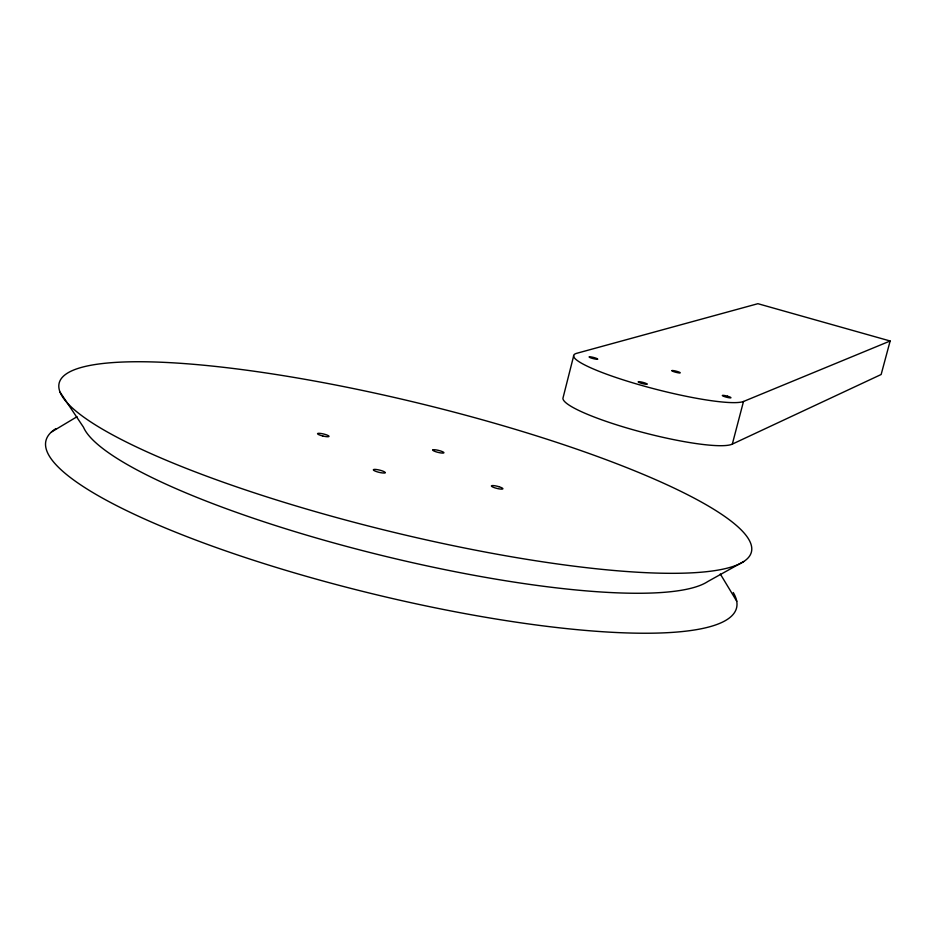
<?xml version="1.0" encoding="UTF-8"?>
<svg xmlns="http://www.w3.org/2000/svg" width="937" height="937" viewBox="0 0 937 937"><rect width="100%" height="100%" fill="white"/><g stroke="black" fill="none" stroke-linecap="round" stroke-linejoin="round"><path stroke-width="1.41" d="M573.702 355.72L562.938 398.237A88.488 13.493 14.5 0 0 638.507 431.266A88.488 13.493 14.5 0 0 732.324 444.103L881.143 374.507L890.15 340.998L757.904 303.693L576.887 353.261A88.675 12.286 14.4 0 0 638.706 384.58A88.675 12.286 14.4 0 0 743.498 401.481L890.15 340.998M732.324 444.103L743.498 401.481M51.453 432.016L77.021 416.719M743.72 561.544A356.283 65.684 13.7 0 1 171.53 462.445A356.283 65.684 13.7 0 1 300.754 378.571A356.283 65.684 13.7 0 1 743.72 561.544L707.74 581.561A325.795 62.99 13.7 0 1 377.693 554.446A325.795 62.99 13.7 0 1 83.51 427.249L60.12 392.263M720.307 574.006L736.787 601.296M733.238 592.512A355.275 72.008 13.6 0 1 374.835 594.363A355.275 72.008 13.6 0 1 55.986 428.596M671.981 370.56L671.852 370.689A4.334 0.586 14.5 0 0 675.05 372.071A4.334 0.586 14.5 0 0 679.747 372.961L680.133 372.914A4.334 0.586 14.5 0 0 677.053 371.403A4.334 0.586 14.5 0 0 671.981 370.56M646.975 384.053L646.835 384.193A4.533 0.644 14.4 0 1 641.494 383.327A4.533 0.644 14.4 0 1 638.331 381.722L638.765 381.664A4.533 0.644 14.4 0 1 643.672 382.589A4.533 0.644 14.4 0 1 646.975 384.053M433.07 449.807L432.8 450.018A5.727 1.019 13.8 0 0 436.607 451.985A5.727 1.019 13.8 0 0 443.014 453.075L443.646 452.981A5.727 1.019 13.8 0 0 440.097 450.814A5.727 1.019 13.8 0 0 433.07 449.807M385.154 472.67L384.838 472.892A6.079 1.148 13.6 0 1 377.295 471.861A6.079 1.148 13.6 0 1 373.676 469.519L374.367 469.402A6.079 1.148 13.6 0 1 381.207 470.55A6.079 1.148 13.6 0 1 385.154 472.67M597.583 359.187L597.256 359.258A4.416 0.609 14.3 0 1 592.102 358.309A4.416 0.609 14.3 0 1 589.15 356.868L589.478 356.798A4.416 0.609 14.3 0 1 594.632 357.747A4.416 0.609 14.3 0 1 597.583 359.187M727.428 396.175L726.304 395.882A4.451 0.621 14.6 0 0 722.415 395.402A4.451 0.621 14.6 0 0 724.816 396.714L725.882 397.042A4.451 0.621 14.6 0 0 730.895 397.803A4.451 0.621 14.6 0 0 727.428 396.175M322.75 435.986L321.297 435.588A5.88 1.066 13.4 0 1 317.924 433.398A5.88 1.066 13.4 0 1 325.28 434.452L326.591 434.885A5.88 1.066 13.4 0 1 328.653 436.63A5.88 1.066 13.4 0 1 322.75 435.986M498.859 486.678L497.383 486.268A5.927 1.101 14 0 0 491.656 485.694A5.927 1.101 14 0 0 494.092 487.568L495.462 488.013A5.927 1.101 14 0 0 502.665 488.997A5.927 1.101 14 0 0 498.859 486.678"/></g></svg>
